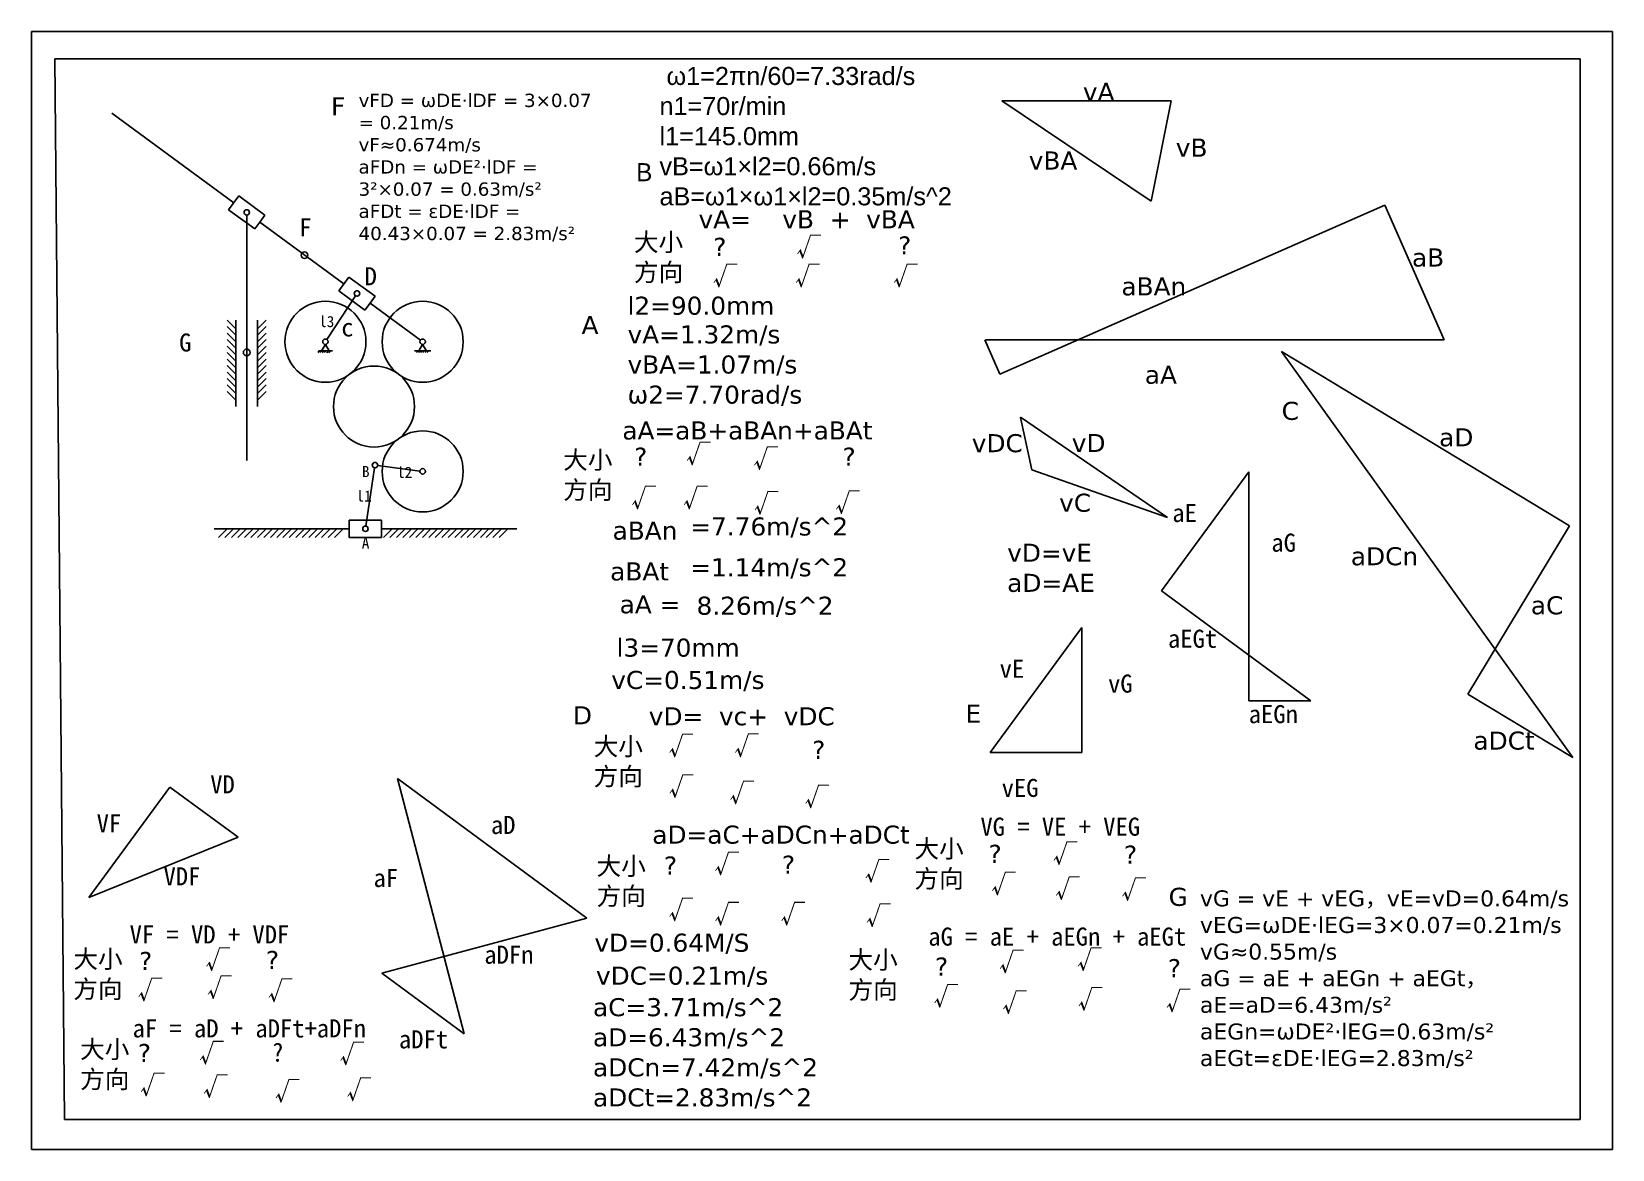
# Model space of a CAD drawing. Header units: millimetres. Extents: x -131 to 463, y -131 to 289.
import ezdxf

# ---------------------------------------------------------------- set-up
doc = ezdxf.new("R2010")
doc.units = ezdxf.units.MM
doc.styles.add('Annotative', font='txt')

msp = doc.modelspace()

# ---------------------------------------------------------------- linework, layer by layer
for p, q in [((-130.51, 289.31), (-130.51, -130.69)), ((463.49, 289.31), (-130.51, 289.31)), ((463.49, -130.69), (463.49, 289.31)), ((-121.74, 279.06), (451.33, 279.06)), ((-118.12, -119.49), (-121.74, 279.06)), ((451.33, 279.06), (451.33, -119.49)), ((290.16, 225.62), (234.12, 263.33)), ((247.66, 263.33), (234.12, 263.33)), ((297.68, 263.33), (247.66, 263.33)), ((297.68, 263.33), (290.16, 225.62)), ((-54.57, 224.98), (-100.37, 258.65)), ((-52.69, 227.56), (-56.48, 222.35)), ((-42.84, 220.39), (-52.69, 227.56)), ((-46.69, 215.16), (-56.48, 222.35)), ((-49.67, 220.37), (-49.67, 128.1)), ((-44.76, 217.77), (-42.84, 220.39)), ((233.29, 160.59), (378.02, 224.1)), ((378.02, 224.1), (400.22, 173.5)), ((-46.69, 215.16), (-44.76, 217.77)), ((-13.13, 194.52), (-44.76, 217.77)), ((-11.25, 197.1), (-15.04, 191.89)), ((-1.4, 189.93), (-11.25, 197.1)), ((-5.25, 184.7), (-15.04, 191.89)), ((-8.79, 190.07), (-19.56, 173.64)), ((-5.25, 184.7), (-3.33, 187.32)), ((-3.33, 187.32), (-1.4, 189.93)), ((15.61, 173.4), (-3.33, 187.32)), ((-53.73, 177.64), (-56.98, 180.89)), ((-53.73, 175.2), (-56.98, 178.45)), ((-53.73, 164.65), (-53.73, 180.89)), ((-45.61, 164.65), (-45.61, 180.89)), ((-45.61, 177.64), (-42.36, 180.89)), ((-45.61, 175.2), (-42.36, 178.45)), ((-53.73, 172.77), (-56.98, 176.02)), ((-53.73, 170.33), (-56.98, 173.58)), ((-45.61, 172.77), (-42.36, 176.02)), ((-45.61, 170.33), (-42.36, 173.58)), ((233.29, 160.59), (227.62, 173.5)), ((227.98, 173.5), (400.22, 173.5)), ((-53.73, 167.9), (-56.98, 171.14)), ((-53.73, 165.46), (-56.98, 168.71)), ((-45.61, 167.9), (-42.36, 171.14)), ((-45.61, 165.46), (-42.36, 168.71)), ((-22.91, 168.68), (-22.24, 169.34)), ((-22.74, 169.34), (-17.49, 169.34)), ((-22.09, 168.68), (-21.43, 169.34)), ((-20.12, 171.78), (-21.52, 169.34)), ((-21.28, 168.68), (-20.62, 169.34)), ((-20.47, 168.68), (-19.81, 169.34)), ((-20.12, 171.78), (-18.71, 169.34)), ((-19.59, 168.66), (-18.92, 169.32)), ((-18.78, 168.66), (-18.11, 169.32)), ((19.46, 169.34), (13.4, 169.34)), ((14.08, 168.68), (14.75, 169.34)), ((14.89, 168.68), (15.56, 169.34)), ((16.43, 171.78), (15.02, 169.34)), ((15.71, 168.68), (16.37, 169.34)), ((16.43, 171.78), (17.83, 169.34)), ((16.52, 168.68), (17.18, 169.34)), ((17.33, 168.68), (18, 169.34)), ((18.14, 168.68), (18.81, 169.34)), ((339.19, 169.14), (447.43, 103.67)), ((448.67, 16.53), (339.19, 169.14)), ((-53.73, 163.02), (-56.98, 166.27)), ((-53.73, 160.59), (-56.98, 163.84)), ((-53.73, 158.15), (-56.98, 161.4)), ((-53.73, 164.65), (-53.73, 148.41)), ((-45.61, 163.02), (-42.36, 166.27)), ((-45.61, 164.65), (-45.61, 148.41)), ((-45.61, 160.59), (-42.36, 163.84)), ((-45.61, 158.15), (-42.36, 161.4)), ((-53.73, 155.72), (-56.98, 158.96)), ((-53.73, 153.28), (-56.98, 156.53)), ((-45.61, 155.72), (-42.36, 158.96)), ((-45.61, 153.28), (-42.36, 156.53)), ((-53.73, 150.84), (-56.98, 154.09)), ((-45.61, 150.84), (-42.36, 154.09)), ((241.06, 144.49), (296.37, 106.8)), ((241.07, 144.3), (241.06, 144.49)), ((241.07, 144.3), (245.28, 124.69)), ((-1.61, 125.41), (-4.92, 103.51)), ((15.42, 124.2), (-0.45, 126.28)), ((296.37, 106.8), (245.28, 124.69)), ((294.02, 79.2), (326.85, 123.85)), ((326.85, 123.85), (326.85, 37.9)), ((-11.16, 102.5), (-61.92, 102.5)), ((-57.05, 102.5), (-60.29, 99.25)), ((-54.61, 102.5), (-57.86, 99.25)), ((-52.17, 102.5), (-55.42, 99.25)), ((-49.74, 102.5), (-52.99, 99.25)), ((-47.3, 102.5), (-50.55, 99.25)), ((-44.86, 102.5), (-48.11, 99.25)), ((-42.43, 102.5), (-45.68, 99.25)), ((-39.99, 102.5), (-43.24, 99.25)), ((-37.56, 102.5), (-40.8, 99.25)), ((-35.12, 102.5), (-38.37, 99.25)), ((-32.89, 102.5), (-36.14, 99.25)), ((-30.45, 102.5), (-33.7, 99.25)), ((-28.01, 102.5), (-31.26, 99.25)), ((-25.58, 102.5), (-28.83, 99.25)), ((-23.14, 102.5), (-26.39, 99.25)), ((-20.71, 102.5), (-23.95, 99.25)), ((-18.27, 102.5), (-21.52, 99.25)), ((-15.83, 102.5), (-19.08, 99.25)), ((-13.4, 102.5), (-16.65, 99.25)), ((-11.16, 99.25), (-11.16, 105.75)), ((-11.16, 105.75), (1.02, 105.75)), ((1.02, 105.75), (1.02, 102.5)), ((1.02, 102.5), (1.02, 99.25)), ((1.02, 102.5), (51.77, 102.5)), ((4.94, 102.5), (1.69, 99.25)), ((7.37, 102.5), (4.12, 99.25)), ((9.81, 102.5), (6.56, 99.25)), ((12.25, 102.5), (9, 99.25)), ((14.68, 102.5), (11.43, 99.25)), ((17.12, 102.5), (13.87, 99.25)), ((19.55, 102.5), (16.31, 99.25)), ((21.99, 102.5), (18.74, 99.25)), ((24.43, 102.5), (21.18, 99.25)), ((26.86, 102.5), (23.61, 99.25)), ((29.3, 102.5), (26.05, 99.25)), ((31.73, 102.5), (28.49, 99.25)), ((33.97, 102.5), (30.72, 99.25)), ((36.4, 102.5), (33.16, 99.25)), ((38.84, 102.5), (35.59, 99.25)), ((41.36, 102.5), (38.11, 99.25)), ((43.59, 102.5), (40.34, 99.25)), ((46.03, 102.5), (42.78, 99.25)), ((48.46, 102.5), (45.21, 99.25)), ((447.43, 103.67), (409.18, 40.41)), ((1.02, 99.25), (-11.16, 99.25)), ((350.2, 37.9), (294.02, 79.2)), ((229.65, 18.45), (264.13, 65.36)), ((264.13, 65.36), (264.13, 18.45)), ((326.85, 37.9), (350.2, 37.9)), ((409.18, 40.41), (448.67, 16.53)), ((229.65, 18.45), (264.13, 18.45)), ((78.13, -43.85), (6.98, 8.61)), ((32.08, -87.28), (6.98, 8.61)), ((-78.52, 5.41), (-108.96, -36)), ((-52.93, -13.4), (-78.52, 5.41)), ((-52.93, -13.4), (-108.96, -36)), ((78.13, -43.85), (1.08, -64.43)), ((32.08, -87.28), (1.08, -64.43)), ((451.33, -119.49), (-118.12, -119.49)), ((-130.51, -130.69), (463.49, -130.69))]:
    msp.add_line(p, q)
for centre, radius in [((-49.67, 221.38), 1.02), ((-27.97, 205.3), 1.25), ((-8.24, 190.92), 1.02), ((-20.12, 172.79), 15.23), ((16.43, 172.79), 15.23), ((-20.12, 172.79), 1.02), ((16.43, 172.79), 1.02), ((16.43, 172.79), 1.02), ((-49.69, 168.78), 1.25), ((-1.85, 148.43), 15.23), ((16.43, 124.07), 15.23), ((-1.46, 126.41), 1.02), ((16.43, 124.07), 1.02), ((-5.07, 102.5), 1.02)]:
    msp.add_circle(centre, radius)

# ---------------------------------------------------------------- texts
at = {"attachment_point": 1}
for s, width, gutter_width, heights, insert, char_height in [('{\\fArial|b0|i0|c0|p34; ω1=2πn/60=7.33rad/s\\Pn1=70r/min\\Pl1=145.0mm\\PvB=ω1×l2=0.66m/s\\PaB=ω1×ω1×l2=0.35m/s^ 2}', 292.8685, 33.92, [0], (105.42, 276.04), 6.7833), ('{\\fVerdana|b0|i0|c0|p34;vA}', 65.5452, 33.92, [0], (264.53, 270.11), 6.7833), ('{\\fVerdana|b0|i0|c0|p34;F}', 34.8487, 33.92, [0], (-17.99, 264.61), 6.7833), ('{\\fVerdana|b0|i0|c0|p34;vFD = ωDE·lDF = 3×0.07 = 0.21m/s^JvF≈0.674m/s^JaFDn = ωDE²·lDF = 3²×0.07 = 0.63m/s²\\PaFDt = εDE·lDF = 40.43×0.07 = 2.83m/s²}', 90.4857, 33.92, [0], (-7.65, 265.98), 5), ('{\\fVerdana|b0|i0|c0|p34;vBA}', 107.2558, 33.92, [0], (244.18, 244.27), 6.7833), ('{\\fVerdana|b0|i0|c0|p34;vB}', 70.8028, 33.92, [0], (299.44, 249.11), 6.7833), ('{\\fBahnschrift|b0|i0|c0|p34;B}', 28.993, 33.92, [0], (96.67, 239.88), 6.7833), ('F', 15.117, 33.92, [0], (-29.94, 219.18), 6.78), ('{\\fMicrosoft YaHei|b0|i0|c134|p34;大小\\fVerdana|b0|i0|c0|p34;\\P\\fMicrosoft YaHei|b0|i0|c134|p34;方向}', 282.185, 33.92, [0], (95.83, 213.6), 6.7833), ('\\pxi-3,l4,t4;{\\fVerdana|b0|i0|c0|p34;?^I }', 111.2148, 33.92, [0], (118.85, 211.84), 6.7833), ('{\\fSimSun|b0|i0|c134|p2;√}', 23.1629, 33.92, [0], (156.86, 211.62), 6.7833), ('\\pxi-3,l4,t4;{\\fVerdana|b0|i0|c0|p34;?^I }', 111.2148, 33.92, [0], (188.32, 212.35), 6.7833), ('{\\fSimSun|b0|i0|c134|p2;√}', 23.1629, 33.92, [0], (125.4, 200.75), 6.7833), ('{\\fSimSun|b0|i0|c134|p2;√}', 23.1629, 33.92, [0], (156.34, 200.75), 6.7833), ('{\\fSimSun|b0|i0|c134|p2;√}', 23.1629, 33.92, [0], (193.16, 200.75), 6.7833), ('{\\fVerdana|b0|i0|c0|p34;aB}', 126.4752, 33.92, [0], (388.2, 207.83), 6.7833), ('D', 26.2526, 33.92, [0], (-5.38, 200.78), 6.78), ('{\\fVerdana|b0|i0|c0|p34;aBAn}', 144.7923, 33.92, [0], (279.01, 196.99), 6.7833), ('{\\fVerdana|b0|i0|c0|p34;l2=90.0mm}', 140.2553, 33.92, [0], (93.42, 189.72), 6.7833), ('l3', 6.5308, 20.92, [0], (-22.47, 182.47), 4.185), ('c', 41.7686, 33.92, [0], (-14.14, 181.55), 6.78), ('{\\fVerdana|b0|i0|c0|p34;A}', 47.7449, 33.92, [0], (76.14, 182.49), 6.7833), ('{\\fVerdana|b0|i0|c0|p34;vA=1.32m/s\\PvBA=1.07m/s\\Pω2=7.70rad/s}', 187.0343, 33.92, [0], (93.42, 178.93), 6.7833), ('G', 18.0859, 33.92, [0], (-75.06, 175.88), 6.78), ('{\\fVerdana|b0|i0|c0|p34;aA}', 93.6207, 33.92, [0], (287.81, 163.77), 6.7833), ('{\\fVerdana|b0|i0|c0|p34;C}', 37.3179, 33.92, [0], (339.19, 150.2), 6.7833), ('{\\fVerdana|b0|i0|c0|p34;aA=aB+aBAn+aBAt}', 194.1969, 33.92, [0], (91.47, 142.84), 6.7833), ('{\\fVerdana|b0|i0|c0|p34;vDC}', 174.0635, 33.92, [0], (222.77, 138.06), 6.7833), ('{\\fVerdana|b0|i0|c0|p34;vD}', 85.6551, 33.92, [0], (260.35, 138.13), 6.7833), ('{\\fVerdana|b0|i0|c0|p34;aD}', 89.7251, 33.92, [0], (398.39, 140.26), 6.7833), ('{\\fMicrosoft YaHei|b0|i0|c134|p34;大小\\fVerdana|b0|i0|c0|p34;\\P\\fMicrosoft YaHei|b0|i0|c134|p34;方向}', 282.185, 33.92, [0], (69.26, 131.8), 6.7833), ('\\pxi-3,l4,t4;{\\fVerdana|b0|i0|c0|p34;?^I }', 111.2148, 33.92, [0], (89.12, 132.98), 6.7833), ('{\\fSimSun|b0|i0|c134|p2;√}', 23.1629, 33.92, [0], (115.37, 133.91), 6.7833), ('{\\fSimSun|b0|i0|c134|p2;√}', 23.1629, 33.92, [0], (140.67, 132.2), 6.7833), ('\\pxi-3,l4,t4;{\\fVerdana|b0|i0|c0|p34;?^I }', 111.2148, 33.92, [0], (167.44, 132.98), 6.7833), ('B', 14.402, 20.92, [0], (-6.37, 126.1), 4.18), ('l2', 17.4283, 20.92, [0], (6.82, 125.8), 4.185), ('l1', 42.1961, 20.92, [0], (-8.43, 116.92), 4.185), ('{\\fSimSun|b0|i0|c134|p2;√}', 23.1629, 33.92, [0], (94.83, 117.34), 6.7833), ('{\\fSimSun|b0|i0|c134|p2;√}', 23.1629, 33.92, [0], (114.27, 117.34), 6.7833), ('{\\fSimSun|b0|i0|c134|p2;√}', 23.1629, 33.92, [0], (140.85, 115.34), 6.7833), ('{\\fSimSun|b0|i0|c134|p2;√}', 23.1629, 33.92, [0], (171.44, 115.63), 6.7833), ('{\\fVerdana|b0|i0|c0|p34;vC}', 156.9324, 33.92, [0], (255.59, 115.68), 6.7833), ('{\\fSimHei|b0|i0|c134|p49;aE}', 40.3856, 33.92, [0], (298.14, 111.84), 6.7833), ('{\\fVerdana|b0|i0|c0|p34;aBAn}', 144.7923, 33.92, [0], (87.81, 105.21), 6.7833), ('{\\fVerdana|b0|i0|c0|p34;=7.76m/s^ 2}', 138.33, 33.92, [0], (117.01, 106.76), 6.7833), ('A', 25.3469, 20.92, [0], (-6.44, 99.25), 4.18), ('{\\fVerdana|b0|i0|c0|p34;vD=vE\\PaD=AE}', 94.353, 33.92, [0], (236.08, 96.89), 6.7833), ('{\\fSimHei|b0|i0|c134|p49;aG}', 46.6277, 33.92, [0], (335.35, 100.68), 6.7833), ('{\\fVerdana|b0|i0|c0|p34;aDCn}', 82.5595, 33.92, [0], (365.22, 95.58), 6.7833), ('{\\fVerdana|b0|i0|c0|p34;aBAt}', 155.2592, 33.92, [0], (86.91, 89.87), 6.7833), ('{\\fVerdana|b0|i0|c0|p34;=1.14m/s^ 2}', 122.4269, 33.92, [0], (117.01, 91.42), 6.7833), ('{\\fVerdana|b0|i0|c0|p34;aA =}', 163.9904, 33.92, [0], (90.46, 77.51), 6.7833), ('{\\fVerdana|b0|i0|c0|p34;aC}', 85.9865, 33.92, [0], (432.87, 77.14), 6.7833), ('{\\fVerdana|b0|i0|c0|p34;8.26m/s^ 2}', 116.6559, 33.92, [0], (119.35, 76.99), 6.7833), ('{\\fVerdana|b0|i0|c0|p34;l3=70mm}', 86.976, 33.92, [0], (89.3, 61.24), 6.7833), ('{\\fSimHei|b0|i0|c134|p49;aEGt}', 22.3996, 33.92, [0], (296.5, 64.58), 6.7833), ('{\\fVerdana|b0|i0|c0|p34;vC=0.51m/s}', 128.981, 33.92, [0], (87.31, 49.1), 6.7833), ('{\\fSimHei|b0|i0|c134|p49;vE}', 21.3605, 33.92, [0], (233.24, 53.29), 6.7833), ('{\\fSimHei|b0|i0|c134|p49;vG}', 41.8219, 33.92, [0], (273.99, 47.72), 6.7833), ('{\\fVerdana|b0|i0|c0|p34;D}', 25.8184, 33.92, [0], (72.9, 35.8), 6.7833), ('{\\fVerdana|b0|i0|c0|p34;E}', 49.6191, 33.92, [0], (220.45, 36.43), 6.7833), ('{\\fSimHei|b0|i0|c134|p49;aEGn}', 40.0453, 33.92, [0], (326.85, 36.25), 6.7833), ('{\\fVerdana|b0|i0|c0|p34;       vD=  vc+  vDC\\P\\fSimSun|b0|i0|c134|p2;大小\\fVerdana|b0|i0|c0|p34;\\P\\fSimSun|b0|i0|c134|p2;方向}', 140.6942, 33.92, [0], (80.69, 35.45), 6.7833), ('{\\fSimSun|b0|i0|c134|p2;√}', 23.1629, 33.92, [0], (108.81, 24.19), 6.7833), ('{\\fSimSun|b0|i0|c134|p2;√}', 23.1629, 33.92, [0], (133.51, 24.25), 6.7833), ('{\\fVerdana|b0|i0|c0|p34;aDCt}', 82.5595, 33.92, [0], (411.28, 26.31), 6.7833), ('\\pxi-3,l4,t4;{\\fVerdana|b0|i0|c0|p34;?^I }', 111.2148, 33.92, [0], (156.01, 22.84), 6.7833), ('{\\fSimHei|b0|i0|c134|p49;VD}', 54.9246, 33.92, [0], (-63.39, 9.87), 6.7833), ('{\\fSimSun|b0|i0|c134|p2;√}', 23.1629, 33.92, [0], (108.9, 8.94), 6.7833), ('{\\fSimSun|b0|i0|c134|p2;√}', 23.1629, 33.92, [0], (131.71, 6.56), 6.7833), ('{\\fSimSun|b0|i0|c134|p2;√}', 23.1629, 33.92, [0], (159.91, 5.06), 6.7833), ('{\\fSimHei|b0|i0|c134|p49;vEG}', 44.9487, 33.92, [0], (234, 8.53), 6.7833), ('{\\fSimHei|b0|i0|c134|p49;VF}', 28.1069, 33.92, [0], (-106.07, -4.8), 6.7833), ('{\\fSimHei|b0|i0|c134|p49;aD}', 43.4231, 33.92, [0], (42.08, -5.39), 6.7833), ('{\\fSimHei|b0|i0|c134|p49;VG = VE + VEG}', 96.126, 33.92, [0], (226.02, -6.04), 6.7833), ('{\\fVerdana|b0|i0|c0|p34;aD=aC+aDCn+aDCt}', 138.8608, 33.92, [0], (102.72, -9.03), 6.7833), ('{\\fSimHei|b0|i0|c134|p49;大小\\P方向}', 30.8821, 33.92, [0], (201.23, -14.3), 6.7833), ('\\pxi-3,l4,t4;{\\fVerdana|b0|i0|c0|p34;?^I }', 111.2148, 33.92, [0], (222.29, -16.24), 6.7833), ('{\\fSimSun|b0|i0|c134|p2;√}', 23.1629, 33.92, [0], (253.22, -16.28), 6.7833), ('\\pxi-3,l4,t4;{\\fVerdana|b0|i0|c0|p34;?^I }', 111.2148, 33.92, [0], (273.2, -16.55), 6.7833), ('{\\fSimSun|b0|i0|c134|p2;大小\\fVerdana|b0|i0|c0|p34;\\P\\fSimSun|b0|i0|c134|p2;方向}', 118.5458, 33.92, [0], (81.78, -20.81), 6.7833), ('\\pxi-3,l4,t4;{\\fVerdana|b0|i0|c0|p34;?^I }', 111.2148, 33.92, [0], (100.32, -20.64), 6.7833), ('{\\fSimSun|b0|i0|c134|p2;√}', 23.1629, 33.92, [0], (126.05, -20.15), 6.7833), ('\\pxi-3,l4,t4;{\\fVerdana|b0|i0|c0|p34;?^I }', 111.2148, 33.92, [0], (144.65, -20.33), 6.7833), ('{\\fSimSun|b0|i0|c134|p2;√}', 23.1629, 33.92, [0], (182.56, -22.89), 6.7833), ('{\\fSimHei|b0|i0|c134|p49;VDF}', 64.6317, 33.92, [0], (-80.94, -24.7), 6.7833), ('{\\fSimHei|b0|i0|c134|p49;aF}', 26.8671, 33.92, [0], (-2.03, -25.32), 6.7833), ('{\\fSimSun|b0|i0|c134|p2;√}', 23.1629, 33.92, [0], (230.07, -27.7), 6.7833), ('{\\fSimSun|b0|i0|c134|p2;√}', 23.1629, 33.92, [0], (254.09, -29.46), 6.7833), ('{\\fSimSun|b0|i0|c134|p2;√}', 23.1629, 33.92, [0], (278.99, -29.75), 6.7833), ('{\\fVerdana|b0|i0|c0|p34;G}', 36.7027, 33.92, [0], (296.75, -32.4), 6.7833), ('{\\fVerdana|b0|i0|c0|p34;vG = vE + vEG\\fSimSun|b0|i0|c134|p2;，\\fVerdana|b0|i0|c0|p34;vE=vD=0.64m/s^JvEG=ωDE·lEG=3×0.07=0.21m/s^JvG≈0.55m/s\\PaG = aE + aEGn + aEGt\\fSimSun|b0|i0|c134|p2;，\\fVerdana|b0|i0|c0|p34;aE=aD=6.43m/s²^JaEGn=ωDE²·lEG=0.63m/s²\\PaEGt=εDE·lEG=2.83m/s²}', 144.1688, 33.92, [0], (308.51, -33.37), 6), ('{\\fSimSun|b0|i0|c134|p2;√}', 23.1629, 33.92, [0], (108.81, -37.4), 6.7833), ('{\\fSimSun|b0|i0|c134|p2;√}', 23.1629, 33.92, [0], (126.05, -39.01), 6.7833), ('{\\fSimSun|b0|i0|c134|p2;√}', 23.1629, 33.92, [0], (150.89, -39.01), 6.7833), ('{\\fSimSun|b0|i0|c134|p2;√}', 23.1629, 33.92, [0], (183.01, -39.6), 6.7833), ('{\\fSimHei|b0|i0|c134|p49;VF = VD + VDF}', 98.0524, 33.92, [0], (-93.68, -46.54), 6.7833), ('{\\fSimHei|b0|i0|c134|p49;aG = aE + aEGn + aEGt}', 130.9227, 33.92, [0], (206.45, -47.34), 6.7833), ('{\\fVerdana|b0|i0|c0|p34;vD=0.64M/S}', 173.6889, 33.92, [0], (80.96, -49.64), 6.7833), ('{\\fSimHei|b0|i0|c134|p49;大小\\P方向}', 26.2552, 33.92, [0], (-114.82, -55.75), 6.7833), ('\\pxi-3,l4,t4;{\\fVerdana|b0|i0|c0|p34;?^I }', 111.2148, 33.92, [0], (-96.91, -56.49), 6.7833), ('{\\fSimSun|b0|i0|c134|p2;√}', 23.1629, 33.92, [0], (-65.2, -56.1), 6.7833), ('\\pxi-3,l4,t4;{\\fVerdana|b0|i0|c0|p34;?^I }', 111.2148, 33.92, [0], (-49.24, -56.14), 6.7833), ('{\\fSimHei|b0|i0|c134|p49;aDFn}', 38.9681, 33.92, [0], (39.61, -54.14), 6.7833), ('{\\fSimSun|b0|i0|c134|p2;大小}\\P{\\fSimSun|b0|i0|c134|p2;方向}', 32.187, 33.92, [0], (176.44, -56.04), 6.7833), ('\\pxi-3,l4,t4;{\\fVerdana|b0|i0|c0|p34;?^I }', 111.2148, 33.92, [0], (202.18, -58.6), 6.7833), ('{\\fSimSun|b0|i0|c134|p2;√}', 23.1629, 33.92, [0], (233, -56.98), 6.7833), ('{\\fSimSun|b0|i0|c134|p2;√}', 23.1629, 33.92, [0], (262.3, -56.1), 6.7833), ('\\pxi-3,l4,t4;{\\fVerdana|b0|i0|c0|p34;?^I }', 111.2148, 33.92, [0], (289.66, -59.2), 6.7833), ('{\\fSimSun|b0|i0|c134|p2;√}', 23.1629, 33.92, [0], (-64.61, -66.64), 6.7833), ('{\\fVerdana|b0|i0|c0|p34;vDC=0.21m/s}', 137.5697, 33.92, [0], (81.56, -62.03), 6.7833), ('{\\fSimSun|b0|i0|c134|p2;√}', 23.1629, 33.92, [0], (-90.68, -67.52), 6.7833), ('{\\fSimSun|b0|i0|c134|p2;√}', 23.1629, 33.92, [0], (-41.76, -67.81), 6.7833), ('{\\fSimSun|b0|i0|c134|p2;√}', 23.1629, 33.92, [0], (208.4, -69.86), 6.7833), ('{\\fSimSun|b0|i0|c134|p2;√}', 23.1629, 33.92, [0], (234.18, -72.21), 6.7833), ('{\\fSimSun|b0|i0|c134|p2;√}', 23.1629, 33.92, [0], (262.59, -71.04), 6.7833), ('{\\fSimSun|b0|i0|c134|p2;√}', 23.1629, 33.92, [0], (295.69, -71.62), 6.7833), ('{\\fVerdana|b0|i0|c0|p34;aC=3.71m/s^ 2\\PaD=6.43m/s^ 2\\PaDCn=7.42m/s^ 2\\PaDCt=2.83m/s^ 2}', 143.9536, 33.92, [0], (80.44, -73.86), 6.7833), ('{\\fSimHei|b0|i0|c134|p49;aF = aD + aDFt+aDFn}', 96.5125, 33.92, [20.12], (-92.56, -81.83), 6.7833), ('{\\fSimSun|b0|i0|c134|p2;大小}\\P{\\fSimSun|b0|i0|c134|p2;方向}', 23.0825, 33.92, [0], (-112.28, -89.64), 6.7833), ('{\\fSimHei|b0|i0|c134|p49;aDFt}', 159.1029, 33.92, [0], (7.51, -85.95), 6.7833), ('\\pxi-3,l4,t4;{\\fVerdana|b0|i0|c0|p34;?^I }', 111.2148, 33.92, [0], (-97.38, -91.09), 6.7833), ('{\\fSimSun|b0|i0|c134|p2;√}', 23.1629, 33.92, [0], (-67.54, -91.24), 6.7833), ('{\\fSimSun|b0|i0|c134|p2;?}', 23.1629, 33.92, [0], (-40.3, -90.95), 6.7833), ('{\\fSimSun|b0|i0|c134|p2;√}', 23.1629, 33.92, [0], (-14.81, -91.53), 6.7833), ('{\\fSimSun|b0|i0|c134|p2;√}', 23.1629, 33.92, [0], (-89.8, -103.24), 6.7833), ('{\\fSimSun|b0|i0|c134|p2;√}', 23.1629, 33.92, [0], (-66.08, -103.83), 6.7833), ('{\\fSimSun|b0|i0|c134|p2;√}', 23.1629, 33.92, [0], (-39.13, -105.59), 6.7833), ('{\\fSimSun|b0|i0|c134|p2;√}', 23.1629, 33.92, [0], (-12.18, -105), 6.7833)]:
    msp.add_mtext_dynamic_manual_height_columns(s, width=width, gutter_width=gutter_width, heights=heights, dxfattribs=dict(at, insert=insert, char_height=char_height))
at = {"insert": (120.09, 222.2), "char_height": 6.7833, "width": 428.9016, "attachment_point": 1, "style": 'Annotative'}
msp.add_mtext('{\\fVerdana|b0|i0|c0|p34;vA=    vB  +  vBA\\P\\P}', dxfattribs=at)

doc.saveas('drawing.dxf')
